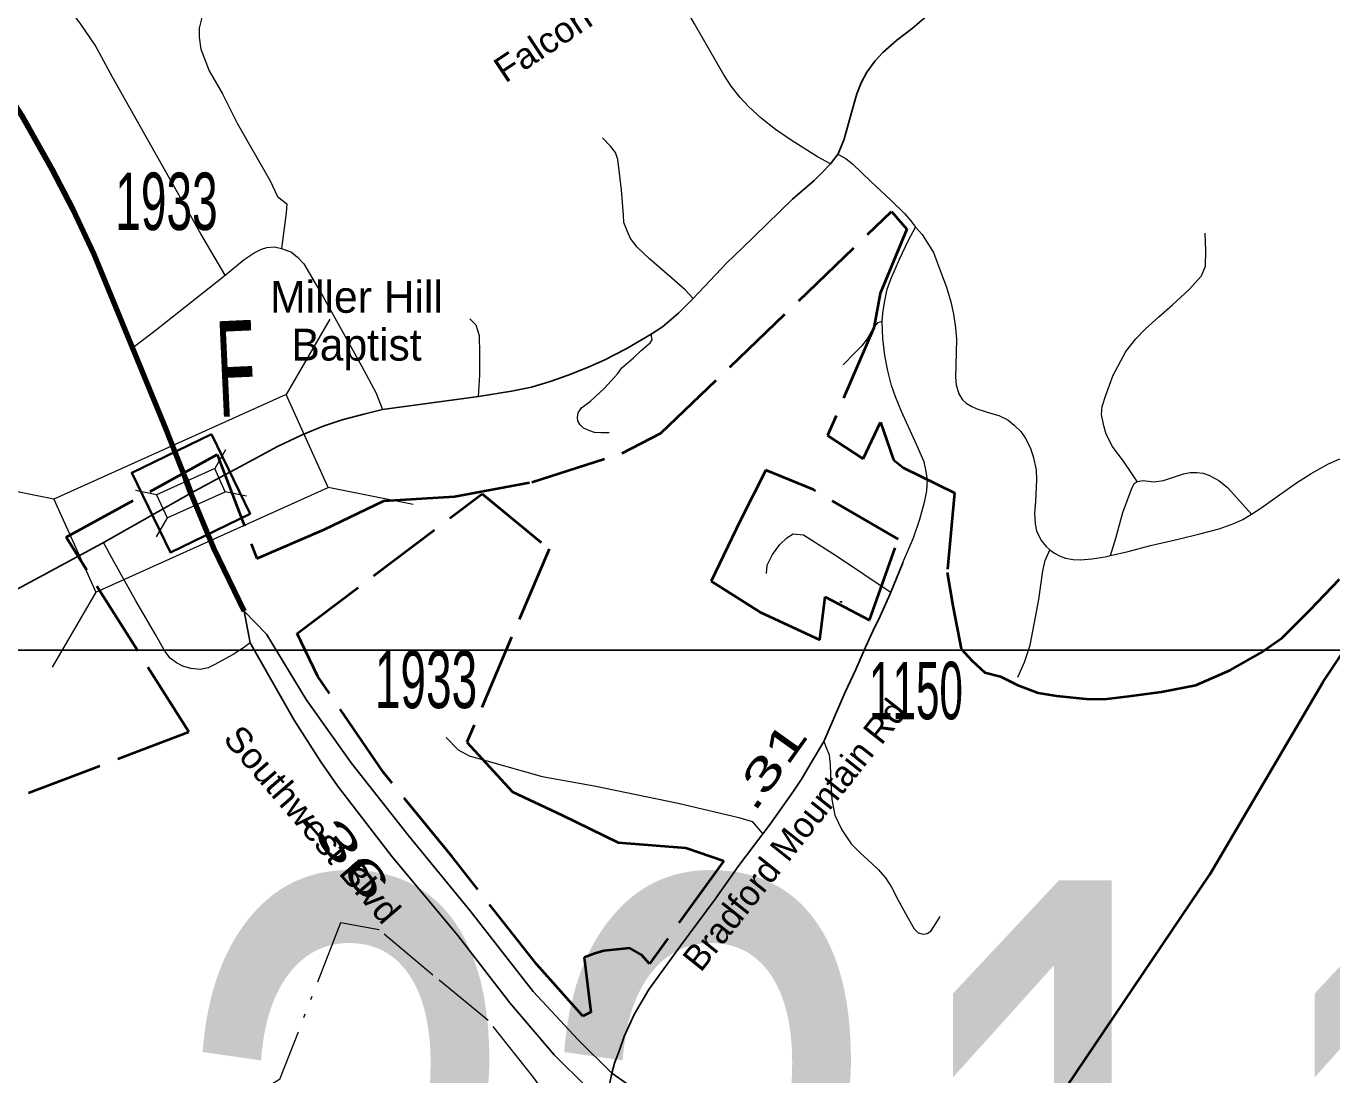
# Model space of a CAD drawing. Extents: x 354162 to 401331, y 224837 to 267610.
# Drawn here: x 378250 to 379274, y 239445 to 240268 of the extents above; entities that cross this region are included whole.
import ezdxf
from ezdxf.enums import TextEntityAlignment as Align

# ---------------------------------------------------------------- set-up
doc = ezdxf.new("R2010")
doc.units = 0
doc.header["$LTSCALE"] = 10
doc.linetypes.add('DASH_DOUBLE_DOT', pattern=[9.2, 5, -1.2, 0.3, -1.2, 0.3, -1.2])
doc.linetypes.add('LONG_DASHED', pattern=[7.5, 6, -1.5])
for name, color, linetype, lineweight in [('10', 7, 'Continuous', 13), ('11', 7, 'Continuous', 40), ('17', 7, 'Continuous', 25), ('22', 7, 'Continuous', 25), ('3', 7, 'Continuous', 158), ('31', 7, 'Continuous', 25), ('32', 7, 'Continuous', 25), ('35', 7, 'Continuous', 13), ('48', 7, 'LONG_DASHED', 40), ('49', 7, 'LONG_DASHED', 40), ('50', 7, 'Continuous', 13), ('56', 7, 'Continuous', 40), ('59', 7, 'DASH_DOUBLE_DOT', 13), ('8', 7, 'Continuous', 25)]:
    doc.layers.add(name, color=color, linetype=linetype, lineweight=lineweight)

msp = doc.modelspace()

# ---------------------------------------------------------------- linework, layer by layer
at = {"layer": '3', "lineweight": 25}
msp.add_lwpolyline([(379784.9, 238888.52), (377701.13, 238888.52), (377701.13, 239778.11), (379784.9, 239778.11)], close=True, dxfattribs=at)
at = {"layer": '31', "lineweight": 35}
msp.add_lwpolyline([(378394.93, 239947.68), (378425.26, 239885.17), (378362.7, 239854.81), (378332.37, 239917.33)], close=True, dxfattribs=at)
at = {"layer": '32'}
msp.add_line((378704.3, 239423.63), (378709.09, 239446.37), dxfattribs=at)
at = {"layer": '32', "lineweight": 120}
for points in [[(377952.65, 240600.22), (377988.47, 240550.96), (378025.01, 240501.24), (378082.72, 240423.02), (378126.83, 240363.71), (378186.95, 240282.73), (378210.78, 240250.01), (378230.12, 240221.95), (378246.45, 240196.86), (378269.86, 240155.21), (378286.25, 240124.05), (378302.64, 240088.92), (378333.04, 240015.34), (378359.13, 239951.71), (378374.77, 239912.04), (378378.82, 239901.25)], [(378378.82, 239901.25), (378396.85, 239857.97), (378420.65, 239808.7)]]:
    msp.add_lwpolyline(points, dxfattribs=at)
at = {"layer": '32'}
for points in [[(378955.61, 240275.01), (378944.66, 240265.71), (378932.66, 240256.55), (378921.56, 240246.95), (378915.72, 240240.34), (378909.15, 240231.57), (378904.65, 240223.01), (378901.2, 240214.46), (378896.86, 240198.74), (378891.31, 240178.93), (378886.67, 240167.4), (378880.51, 240159.72), (378874.07, 240152.84), (378867.77, 240146.54), (378850.87, 240131.91), (378811.17, 240093.1), (378799.35, 240081.86), (378772.85, 240053.88), (378761.29, 240042.49), (378748.84, 240031.69), (378739.99, 240025.99), (378720.2, 240014.43), (378703.1, 240005.73), (378690.06, 239999.87), (378674.91, 239993.87), (378660.75, 239989.02), (378646.01, 239984.52), (378630.27, 239981.27), (378604.4, 239977.11), (378529.23, 239966.92), (378514.58, 239963.31), (378497.51, 239958.91), (378482.63, 239953.79), (378466.05, 239946.95), (378446.78, 239937.92), (378417.76, 239922.3), (378405.44, 239915.64), (378378.82, 239901.25)], [(378378.82, 239901.25), (378308.98, 239861.95), (378222.99, 239815.46)], [(378709.09, 239446.37), (378711.08, 239454.35), (378715.02, 239464.5), (378718.76, 239475.14), (378726.63, 239492.48), (378738.03, 239512.11), (378763.03, 239546.37), (378790.16, 239582.9), (378808.8, 239609.39), (378833.18, 239641.64), (378851.65, 239667.54), (378857.77, 239677.16), (378865.79, 239690.27), (378875.34, 239706.66), (378892.22, 239745.17), (378900.49, 239763.1), (378908.17, 239780.64), (378914.07, 239793.56), (378919.58, 239804.79), (378927.46, 239822.33), (378937.29, 239846.69), (378937.42, 239847.03)], [(378709.09, 239446.37), (378682.74, 239472.58), (378647.29, 239510.42), (378597.9, 239573.85), (378549.21, 239633.19), (378504.65, 239689.92), (378469.13, 239739.63), (378437.98, 239790.68), (378420.65, 239808.7)], [(378420.65, 239808.7), (378425.26, 239784.01), (378459.7, 239723.27), (378480.76, 239690.55), (378493.91, 239671.82), (378536.66, 239616.14), (378588.32, 239554.4), (378628.98, 239501.61), (378663.92, 239460.84), (378689.75, 239435.12), (378704.3, 239423.63)], [(379294.45, 239142.1), (379265.81, 239160.13), (379242.15, 239174.55), (379210.04, 239196.28), (379157.15, 239228.64), (379111.04, 239258.14), (379070.46, 239284.88), (379038.36, 239305.69), (379019.42, 239316.32), (379009.38, 239321.24), (378983.84, 239333.63), (378961.03, 239342.17), (378930.07, 239352.55), (378855.58, 239371.94), (378824.86, 239381.42), (378799.35, 239391.04), (378769.78, 239406.7), (378746.53, 239420.2), (378727.3, 239433.6), (378709.09, 239446.37)]]:
    msp.add_lwpolyline(points, dxfattribs=at)
at = {"layer": '35'}
for points in [[(378405.78, 240072.35), (378386.64, 240104.61), (378317.33, 240227.47), (378303.67, 240252.66), (378292.4, 240269.23), (378254.15, 240320.94), (378224.44, 240364.02), (378165.36, 240442.91), (378117.55, 240507.21)], [(378880.51, 240159.72), (378870.5, 240165.1), (378849.68, 240178.28), (378837.35, 240186.64), (378826.16, 240195.43), (378816.39, 240204.65), (378809.79, 240211.49), (378802.7, 240220.56), (378796.9, 240229.35), (378785.85, 240248.49), (378773.95, 240269.46), (378765.47, 240283.83), (378757.26, 240298), (378749.47, 240310.76), (378742.24, 240322.53)], [(378389.95, 240284.85), (378385.25, 240266.05), (378385.25, 240258.81), (378386.65, 240249.61), (378393.05, 240232.62), (378403.63, 240214.51), (378415.05, 240191.38), (378440.9, 240146.36), (378446.74, 240134.1), (378453.98, 240128.25), (378453.43, 240121.29), (378449.8, 240093.27)], [(378772.85, 240053.88), (378766.48, 240060.87), (378758.13, 240068), (378738.55, 240085.16), (378728.99, 240094.28), (378723.7, 240101.03), (378720.97, 240107.11), (378718.54, 240113.49), (378718.09, 240119.26), (378716.72, 240139.31), (378713.84, 240163.08), (378712.02, 240168.54), (378708.07, 240173.4), (378701.7, 240179.93)], [(378886.97, 240166.95), (378892.94, 240163.41), (378897.81, 240159.49), (378912.48, 240145.36), (378927.6, 240131.29), (378938.67, 240120.56), (378943.59, 240114.93), (378947.28, 240110.01)], [(378921.19, 240035.84), (378921.62, 240042.43), (378922.93, 240050.96), (378925.12, 240061.23), (378927.96, 240069.1), (378934.73, 240084.84), (378941.94, 240099.7), (378947.28, 240110.01)], [(378947.28, 240110.01), (378952.56, 240104.2), (378961.34, 240089.96), (378967.5, 240073.78), (378971.51, 240062.77), (378975.03, 240051.34), (378977.13, 240041.66), (378978.72, 240030.93), (378979.41, 240022.04), (378978.88, 240001.47), (378978.71, 239992.32), (378979.24, 239986.16), (378981.35, 239979.31), (378984.16, 239974.56), (378987.12, 239971.98), (378991.51, 239969.34), (378996.26, 239967.23), (379006.1, 239964.07), (379012.78, 239962.13), (379019.63, 239958.79), (379024.73, 239954.75), (379029.83, 239949.65), (379033.31, 239944.59), (379037.18, 239937.03), (379039.64, 239930.17), (379041.92, 239919.61), (379042.27, 239911.74), (379041.39, 239894.86), (379040.69, 239885.6), (379041.22, 239877.34), (379042.27, 239871.88), (379045.96, 239864.32), (379049.83, 239859.57), (379052.82, 239856.93)], [(379121.28, 239910.47), (379116.61, 239917.48), (379110.97, 239925.51), (379101.75, 239937.99), (379096.86, 239947.48), (379094.98, 239954.15), (379093.27, 239963.03), (379093.78, 239969.33), (379096.69, 239978.21), (379102.49, 239993.93), (379112.22, 240012.5), (379120.07, 240022.41), (379127.42, 240029.93), (379138.17, 240039.5), (379148.89, 240048.93), (379162.04, 240061.06), (379171.77, 240071.65), (379174.84, 240079.34), (379175.18, 240091.47), (379174.67, 240105.14)], [(378405.78, 240072.35), (378420.57, 240084.63), (378428.36, 240089.92), (378434.21, 240092.71), (378438.39, 240094.1), (378444.51, 240094.38), (378449.8, 240093.27)], [(378449.8, 240093.27), (378457.64, 240090.32), (378462.42, 240086.27), (378467.43, 240081.25), (378482.46, 240055.22), (378512.53, 240001.25), (378523.98, 239980.24), (378529.23, 239966.92)], [(378333.04, 240015.34), (378351.84, 240029.75), (378405.78, 240072.35)], [(378604.4, 239977.11), (378605.61, 239993.81), (378605.61, 240011.13), (378605.31, 240024.8), (378602.57, 240033), (378597.72, 240038.16)], [(378921.19, 240035.84), (378917.48, 240034.87), (378913.98, 240030.72), (378909.4, 240022.41), (378904.81, 240016.73), (378899.79, 240011.48), (378890.61, 240002.09)], [(378937.42, 239847.03), (378945.61, 239866.2), (378950.64, 239880.85), (378954.57, 239895.27), (378956.1, 239903.14), (378956.75, 239912.1), (378955.44, 239919.53), (378954.13, 239925.87), (378947.15, 239941.73), (378936.45, 239965.33), (378931.65, 239976.92), (378928.4, 239985.79), (378925.56, 239997.15), (378923.16, 240009.39), (378921.63, 240022.72), (378921.19, 240035.84)], [(378706.89, 239948.67), (378700.59, 239948.52), (378695.49, 239948.82), (378691.75, 239950.17), (378686.95, 239952.42), (378684.25, 239954.82), (378682.45, 239957.98), (378682.15, 239960.68), (378682.75, 239964.28), (378685.3, 239968.18), (378692.35, 239973.58), (378703.29, 239983.73), (378713.63, 239995.13), (378716.78, 239999.49), (378726.08, 240007.44), (378732.05, 240013.23), (378739.09, 240019.23), (378740.59, 240021.63), (378739.99, 240025.99)], [(379211.02, 239884.85), (379218.24, 239889.67), (379232.93, 239900.09), (379246.24, 239909.32), (379257.68, 239916.66), (379271.23, 239924.24), (379280.27, 239928.34)], [(379100.3, 239852.46), (379104.57, 239866.13), (379109.86, 239886.12), (379116.69, 239904.57), (379118.89, 239908.93), (379121.28, 239910.47)], [(379121.28, 239910.47), (379125.89, 239911.15), (379134.26, 239910.29), (379141.77, 239911.15), (379157.48, 239916.45), (379162.94, 239917.64), (379168.06, 239917.47), (379173.01, 239917.13), (379177.45, 239915.42), (379185.31, 239911.32), (379192.07, 239905.7), (379204.02, 239892.54), (379211.02, 239884.85)], [(379100.3, 239852.46), (379114.27, 239855.67), (379131.68, 239860.28), (379153.36, 239865.24), (379170.44, 239869.51), (379185.63, 239873.44), (379197.07, 239877.54), (379204.24, 239880.79), (379211.02, 239884.85)], [(378830.46, 239838.35), (378830.82, 239844.85), (378835.15, 239853.16), (378840.93, 239861.11), (378846.34, 239866.17), (378851.4, 239869.42), (378859.34, 239868.7), (378885.34, 239852.08), (378928.3, 239823.54)], [(378425.26, 239784.01), (378420.03, 239779.91), (378412.03, 239774.77), (378396.96, 239766.77), (378392.27, 239764.24), (378386.11, 239763.11), (378378.83, 239763.73), (378372.37, 239765.68), (378367.45, 239768.24), (378362.52, 239772.04), (378358.21, 239777.48), (378350.93, 239790.52), (378335.69, 239816.83), (378318.27, 239847.78), (378310.17, 239862.53)], [(379027.51, 239756.9), (379032.78, 239768.86), (379037.17, 239782.22), (379041.57, 239804.21), (379044.01, 239817.98), (379047.17, 239840.31), (379048.93, 239848.58), (379051.04, 239853.33), (379052.82, 239856.93)], [(379052.82, 239856.93), (379056.31, 239854.3), (379060.71, 239851.83), (379065.1, 239850.43), (379071.07, 239849.37), (379076.7, 239849.02), (379085.84, 239849.72), (379096.21, 239851.48), (379100.3, 239852.46)], [(378579.03, 239709.83), (378588.42, 239700.07), (378597.08, 239695.38), (378654.49, 239679.12), (378695.28, 239671.89), (378760.99, 239658.16), (378808.65, 239646.96), (378819.12, 239643.71), (378827.06, 239634.68)], [(378875.34, 239706.66), (378877.27, 239701.78), (378879.64, 239696.07), (378880.42, 239688.19), (378880.82, 239674), (378881.61, 239661), (378883.97, 239648.78), (378889.48, 239637.35), (378896.96, 239626.32), (378904.05, 239619.03), (378912.49, 239611.4), (378918, 239606.28), (378923.71, 239599.58), (378928.44, 239592.29), (378933.76, 239582.24), (378940.65, 239569.24), (378946.16, 239559.78), (378949.28, 239556.55), (378953.42, 239555.37), (378956.37, 239555.96), (378959.32, 239557.73), (378961.88, 239561.87), (378966.61, 239569.36)]]:
    msp.add_lwpolyline(points, dxfattribs=at)
at = {"layer": '48'}
msp.add_line((378888.63, 239816.56), (378888.63, 239815.69), dxfattribs=at)
msp.add_line((378888.63, 239816.56), (378888.63, 239815.69), dxfattribs=at)
msp.add_lwpolyline([(378181.26, 239639.55), (378377.08, 239714.14), (378280.9, 239866.78), (378399.35, 239931.54), (378430.48, 239850.2), (378483.34, 239872.75), (378530.13, 239895.3), (378585.58, 239898.76), (378646.24, 239910.04), (378717.26, 239932.78), (378747.53, 239948.27), (378928.53, 240122.22), (378940.44, 240108.31), (378919.65, 240057.83), (378914.54, 240030.88), (378878.34, 239946.57), (378906.19, 239928.37), (378919.72, 239957.06), (378930.11, 239927.54), (378937.97, 239921.08), (378977.78, 239901.55), (378972.09, 239839.1), (378976.71, 239813.07), (378983.2, 239779.27), (378991.63, 239770.06), (379001.74, 239760.79), (379014.03, 239757.44), (379027.51, 239750.7), (379043.61, 239744.79), (379057.84, 239742.27), (379083.95, 239739.74), (379097.33, 239739.95), (379116.81, 239742.35), (379140.39, 239745.64), (379167.35, 239750.7), (379194.3, 239762.5), (379217.61, 239775.83), (379234.94, 239787.97), (379256.6, 239809.65), (379280, 239833.94)], dxfattribs=at)
for points in [[(378933.69, 239865.13), (378866.97, 239904.16), (378829.87, 239919.25), (378809.65, 239879.63), (378786.92, 239832.41), (378825.37, 239807.89), (378872.16, 239786.21), (378876.5, 239820.03), (378911.16, 239801.82)], [(378462.12, 239791.35), (378607.31, 239900.84), (378659.8, 239857.52), (378595.38, 239706.08), (378631.17, 239667.19), (378670.03, 239648.77), (378713.99, 239627.28), (378767.16, 239623.19), (378796.81, 239612.96), (378738.53, 239532.12), (378732.4, 239539.28), (378723.19, 239544.4), (378712.97, 239543.38), (378702.74, 239542.35), (378695.59, 239540.31), (378687.41, 239537.24), (378692.52, 239494.26), (378686.39, 239491.19), (378650.19, 239531.69), (378584.02, 239615.75), (378529.83, 239682.26), (378478.48, 239757.58)]]:
    msp.add_lwpolyline(points, close=True, dxfattribs=at)
at = {"layer": '49'}
msp.add_line((378888.63, 239816.56), (378888.63, 239815.69), dxfattribs=at)
msp.add_line((378888.63, 239816.56), (378888.63, 239815.69), dxfattribs=at)
msp.add_lwpolyline([(378181.26, 239639.55), (378377.08, 239714.14), (378280.9, 239866.78), (378399.35, 239931.54), (378430.48, 239850.2), (378483.34, 239872.75), (378530.13, 239895.3), (378585.58, 239898.76), (378646.24, 239910.04), (378717.26, 239932.78), (378747.53, 239948.27), (378928.53, 240122.22), (378940.44, 240108.31), (378919.65, 240057.83), (378914.54, 240030.88), (378878.34, 239946.57), (378906.19, 239928.37), (378919.72, 239957.06), (378930.11, 239927.54), (378937.97, 239921.08), (378977.78, 239901.55), (378972.09, 239839.1), (378976.71, 239813.07), (378983.2, 239779.27), (378991.63, 239770.06), (379001.74, 239760.79), (379014.03, 239757.44), (379027.51, 239750.7), (379043.61, 239744.79), (379057.84, 239742.27), (379083.95, 239739.74), (379097.33, 239739.95), (379116.81, 239742.35), (379140.39, 239745.64), (379167.35, 239750.7), (379194.3, 239762.5), (379217.61, 239775.83), (379234.94, 239787.97), (379256.6, 239809.65), (379280, 239833.94)], dxfattribs=at)
for points in [[(378933.69, 239865.13), (378866.97, 239904.16), (378829.87, 239919.25), (378809.65, 239879.63), (378786.92, 239832.41), (378825.37, 239807.89), (378872.16, 239786.21), (378876.5, 239820.03), (378911.16, 239801.82)], [(378462.12, 239791.35), (378607.31, 239900.84), (378659.8, 239857.52), (378595.38, 239706.08), (378631.17, 239667.19), (378670.03, 239648.77), (378713.99, 239627.28), (378767.16, 239623.19), (378796.81, 239612.96), (378738.53, 239532.12), (378732.4, 239539.28), (378723.19, 239544.4), (378712.97, 239543.38), (378702.74, 239542.35), (378695.59, 239540.31), (378687.41, 239537.24), (378692.52, 239494.26), (378686.39, 239491.19), (378650.19, 239531.69), (378584.02, 239615.75), (378529.83, 239682.26), (378478.48, 239757.58)]]:
    msp.add_lwpolyline(points, close=True, dxfattribs=at)
at = {"layer": '50'}
for p, q in [((378487.74, 240037.67), (378453.55, 239978.8)), ((378271.21, 239896.63), (378204.46, 239910.01)), ((378553.17, 239892.49), (378486.42, 239905.87)), ((378304.08, 239823.69), (378269.89, 239764.82))]:
    msp.add_line(p, q, dxfattribs=at)
at = {"layer": '50', "linetype": 'LONG_DASHED'}
for p, q in [((378406.05, 239935.36), (378397.5, 239920.64)), ((378351.92, 239900.09), (378335.23, 239903.44)), ((378422.4, 239899.06), (378405.72, 239902.4)), ((378360.13, 239881.86), (378351.59, 239867.14))]:
    msp.add_line(p, q, dxfattribs=at)
at = {"layer": '50'}
msp.add_lwpolyline([(378304.08, 239823.69), (378486.42, 239905.87), (378453.55, 239978.8), (378271.21, 239896.63)], close=True, dxfattribs=at)
at = {"layer": '50', "linetype": 'LONG_DASHED'}
msp.add_lwpolyline([(378360.13, 239881.86), (378405.72, 239902.4), (378397.5, 239920.64), (378351.92, 239900.09)], close=True, dxfattribs=at)
at = {"layer": '56'}
msp.add_lwpolyline([(378780.91, 239077.92), (379028.15, 239379.93), (379178.33, 239602.16), (379267.27, 239753.38), (379391.12, 239939.39), (379422.1, 239981.12), (379471.99, 240055.64), (379482.46, 240080.65), (379447.7, 240213.17), (379399.71, 240334.81), (379370.42, 240398.12), (379314.08, 240537.89), (379266.47, 240515.42), (379247.67, 240464.41), (379255.98, 240421.72)], dxfattribs=at)
at = {"layer": '59'}
msp.add_lwpolyline([(378669.14, 239413.82), (378647, 239443.91), (378612.12, 239487.66), (378568.72, 239523.26), (378526.38, 239558.86), (378496.22, 239564.48), (378448.36, 239441.46), (378352.64, 239383.02), (378217.98, 239348.93), (378123.89, 239348.93), (378044.39, 239399.25), (377866.4, 239559.47), (377773.92, 239661.75), (377676.58, 239697.46), (377558.15, 239804.61), (377251.52, 239814.35), (377164.1, 239805.38), (377145.73, 239813.2)], dxfattribs=at)

# ---------------------------------------------------------------- texts
at = {"layer": '10', "width": 1.05}
msp.add_text('Falcon Ct', height=20, rotation=33.56, dxfattribs=at).set_placement((378675.39, 240255.67), align=Align.CENTER)
at = {"layer": '11'}
msp.add_text('Bradford Mountain Rd', height=20, rotation=51.501, dxfattribs=at).set_placement((378860.25, 239627.3), align=Align.CENTER)
at = {"layer": '11', "width": 1.05}
msp.add_text('Southwest Blvd', height=20, rotation=310.805, dxfattribs=at).set_placement((378466.48, 239635.01), align=Align.CENTER)
at = {"layer": '17'}
for s, rotation, width, p in [('.31', 54.51, 1.6, (378842.38, 239680.38)), ('.36', 308.443, 1.9, (378490.05, 239613.36))]:
    msp.add_text(s, height=25, rotation=rotation, dxfattribs=dict(at, width=width)).set_placement(p, align=Align.CENTER)
at = {"layer": '22'}
for s, p in [('Miller Hill', (378508.71, 240042.8)), ('Baptist', (378508.71, 240005.3))]:
    msp.add_text(s, height=25, dxfattribs=at).set_placement(p, align=Align.CENTER)
at = {"layer": '22', "width": 0.5}
msp.add_text('F', height=75, rotation=2.639, dxfattribs=at).set_placement((378415.88, 239961.73), align=Align.CENTER)
at = {"layer": '3', "width": 0.7}
msp.add_text('U-2211', height=545, dxfattribs=at).set_placement((377822.03, 239052.65))
at = {"layer": '8'}
for s, width, p in [('1933', 0.6, (378359.63, 240107.69)), ('1933', 0.6, (378563.26, 239732.73)), ('1150', 0.55, (378947.69, 239724.03))]:
    msp.add_text(s, height=45, dxfattribs=dict(at, width=width)).set_placement(p, align=Align.CENTER)

doc.saveas('drawing.dxf')
